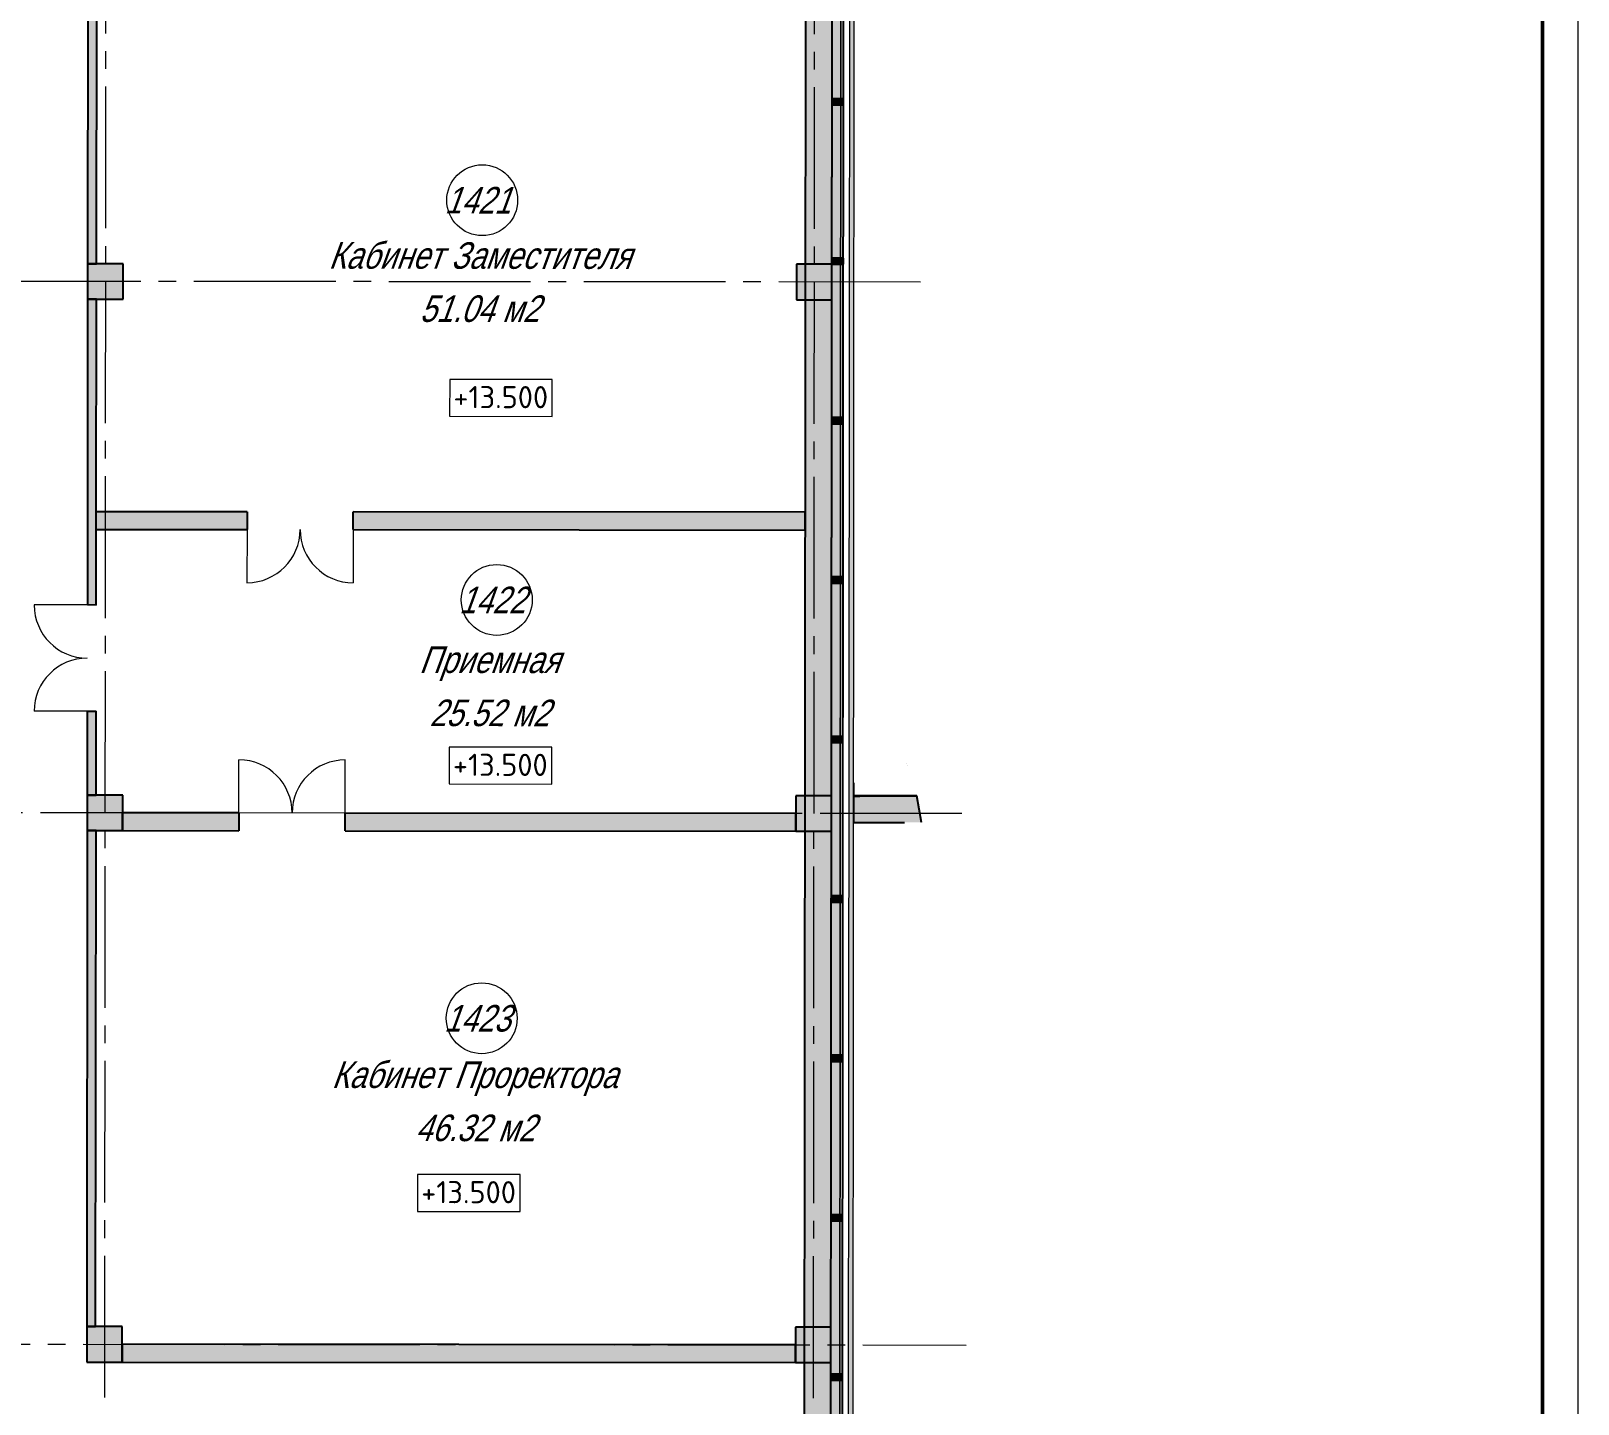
# Model space of a CAD drawing. Header units: millimetres. Extents: x 1949 to 134543, y 1145 to 48705.
# Drawn here: x 125812 to 134543, y 30117 to 37869 of the extents above; entities that cross this region are included whole.
import ezdxf

# ---------------------------------------------------------------- set-up
doc = ezdxf.new("R2010")
doc.units = ezdxf.units.MM
doc.linetypes.add('LTYPE_5', pattern=[1100, 800, -100, 100, -100])
for name, color, linetype, lineweight, true_color in [('STANDARD', 18, 'Continuous', 25, 0x000000), ('Общий01', 18, 'Continuous', 13, 0x000000), ('Общий02', 18, 'Continuous', 18, 0x000000), ('Стена', 18, 'Continuous', 50, 0x000000), ('Стилевая_поверхн.', 18, 'Continuous', 5, 0x000000), ('Текст_1_10', 18, 'Continuous', 25, 0x000000)]:
    doc.layers.add(name, color=color, linetype=linetype, lineweight=lineweight, true_color=true_color)
doc.layers.add('Оси', color=30, linetype='LTYPE_5', lineweight=9)
doc.styles.add('ARIALUNICODEMS', font='ARIALUNI.ttf')
doc.styles.add('ISOCPEUR', font='isocpeur.ttf')

# ---------------------------------------------------------------- blocks, each defined once
blk = doc.blocks.new('*U221')
at = {"lineweight": 0}
blk.add_lwpolyline([(-836, -5), (5, -5), (5, 1184), (-836, 1184)], close=True, dxfattribs=at)
at = {"color": 0, "linetype": 'Continuous', "lineweight": 50}
blk.add_lwpolyline([(-816, 1179), (0, 1179), (0, 0), (-816, 0)], close=True, dxfattribs=at)

msp = doc.modelspace()

# ---------------------------------------------------------------- hatches: boundary and pattern name
at = {"layer": 'STANDARD', "linetype": 'Continuous', "lineweight": 5}
msp.add_hatch(color=252, dxfattribs=at).paths.add_polyline_path([(130454.4, 33401.1), (130838.3, 33400.8), (130811.9, 33550.8), (130454.6, 33551.1)])
at = {"layer": 'Общий01', "linetype": 'Continuous', "lineweight": 5}
for points in [[(130186.3, 42051.3), (130172.7, 24851.3), (130322.7, 24851.2), (130336.3, 42051.2)], [(130336.3, 42051.2), (130322.7, 24851.2), (130372.7, 24851.2), (130386.3, 42051.2)], [(130436.3, 42051.1), (130422.7, 24851.1), (130447.7, 24851.1), (130461.3, 42051.1)], [(126131.8, 36354.5), (126331.8, 36354.4), (126331.9, 36554.4), (126131.9, 36554.5)], [(130131.8, 36351.4), (130331.8, 36351.2), (130331.9, 36551.2), (130131.9, 36551.4)], [(126129.4, 33354.5), (126329.4, 33354.4), (126329.6, 33554.4), (126129.6, 33554.5)], [(130129.4, 33351.4), (130329.4, 33351.2), (130329.6, 33551.2), (130129.6, 33551.4)], [(126127, 30354.5), (126327, 30354.4), (126327.2, 30554.4), (126127.2, 30554.5)], [(130127, 30351.4), (130327, 30351.2), (130327.2, 30551.2), (130127.2, 30551.4)]]:
    msp.add_hatch(color=252, dxfattribs=at).paths.add_polyline_path(points)
at = {"layer": 'Общий02', "linetype": 'Continuous', "lineweight": 5}
for points in [[(130332.7, 37486.2), (130332.6, 37451.2), (130397.6, 37451.2), (130397.7, 37486.2)], [(130332, 36586.2), (130331.9, 36551.2), (130396.9, 36551.2), (130397, 36586.2)], [(130331.2, 35686.2), (130331.2, 35651.2), (130396.2, 35651.2), (130396.2, 35686.2)], [(130330.5, 34786.2), (130330.5, 34751.2), (130395.5, 34751.2), (130395.5, 34786.2)], [(130329.8, 33886.2), (130329.8, 33851.2), (130394.8, 33851.2), (130394.8, 33886.2)], [(130329.1, 32986.2), (130329.1, 32951.2), (130394.1, 32951.2), (130394.1, 32986.2)], [(130328.4, 32086.2), (130328.4, 32051.2), (130393.4, 32051.2), (130393.4, 32086.2)], [(130327.7, 31186.2), (130327.7, 31151.2), (130392.7, 31151.2), (130392.7, 31186.2)], [(130327, 30286.2), (130327, 30251.2), (130392, 30251.2), (130392, 30286.2)]]:
    msp.add_hatch(color=252, dxfattribs=at).paths.add_polyline_path(points)
at = {"layer": 'Стена', "linetype": 'Continuous', "lineweight": 5}
for points in [[(126133.4, 38354.5), (126131.9, 36554.5), (126181.9, 36554.5), (126183.4, 38354.5)], [(126129.4, 33354.5), (126127.2, 30554.5), (126177.2, 30554.5), (126179.4, 33354.5)], [(130127.1, 30451.4), (126327.1, 30454.4), (126327, 30354.4), (130127, 30351.4)]]:
    msp.add_hatch(color=252, dxfattribs=at).paths.add_polyline_path(points)
h = msp.add_hatch(color=252, dxfattribs=at)
h.paths.add_polyline_path([(126131.8, 36354.5), (126130.4, 34628), (126180.4, 34627.9), (126181.8, 36354.5)])
h.paths.add_polyline_path([(126129.6, 33554.5), (126179.6, 33554.5), (126179.9, 34027.9), (126129.9, 34028)])
h = msp.add_hatch(color=252, dxfattribs=at)
h.paths.add_polyline_path([(127631.3, 35053.4), (130180.7, 35051.3), (130180.8, 35151.3), (127631.4, 35153.4)])
h.paths.add_polyline_path([(127031.3, 35053.8), (127031.4, 35153.8), (126180.8, 35154.5), (126180.7, 35054.5)])
h = msp.add_hatch(color=252, dxfattribs=at)
h.paths.add_polyline_path([(127585.8, 33353.4), (130129.4, 33351.4), (130129.5, 33451.4), (127585.9, 33453.4)])
h.paths.add_polyline_path([(126985.8, 33353.9), (126985.9, 33453.9), (126329.5, 33454.4), (126329.4, 33354.4)])

# ---------------------------------------------------------------- linework, layer by layer
at = {"layer": 'Общий01', "color": 252, "linetype": 'LTYPE_5', "lineweight": 5}
for p, q in [((126237.1, 43054.5), (126210.6, 9554.5)), ((130237.1, 43051.3), (130210.6, 9551.3)), ((130831.9, 36450.8), (103011.9, 36472.8)), ((131065.2, 33450.6), (103009.5, 33472.8)), ((103007.1, 30472.8), (131089.5, 30450.6))]:
    msp.add_line(p, q, dxfattribs=at)
at = {"layer": 'Общий01', "color": 252, "linetype": 'Continuous', "lineweight": 25}
for p, q in [((130186.3, 42051.3), (130172.7, 24851.3)), ((130322.7, 24851.2), (130336.3, 42051.2)), ((126131.9, 36554.5), (126131.8, 36354.5)), ((126331.9, 36554.4), (126131.9, 36554.5)), ((126331.8, 36354.4), (126331.9, 36554.4)), ((130131.9, 36551.4), (130131.8, 36351.4)), ((130331.9, 36551.2), (130131.9, 36551.4)), ((130331.8, 36351.2), (130331.9, 36551.2)), ((126131.8, 36354.5), (126331.8, 36354.4)), ((130131.8, 36351.4), (130331.8, 36351.2)), ((126129.6, 33554.5), (126129.4, 33354.5)), ((126329.6, 33554.4), (126129.6, 33554.5)), ((126329.4, 33354.4), (126329.6, 33554.4)), ((130129.6, 33551.4), (130129.4, 33351.4)), ((130329.6, 33551.2), (130129.6, 33551.4)), ((130329.4, 33351.2), (130329.6, 33551.2)), ((126129.4, 33354.5), (126329.4, 33354.4)), ((130129.4, 33351.4), (130329.4, 33351.2)), ((126127.2, 30554.5), (126127, 30354.5)), ((126327.2, 30554.4), (126127.2, 30554.5)), ((126327, 30354.4), (126327.2, 30554.4)), ((130127.2, 30551.4), (130127, 30351.4)), ((130327.2, 30551.2), (130127.2, 30551.4)), ((130327, 30351.2), (130327.2, 30551.2)), ((126127, 30354.5), (126327, 30354.4)), ((130127, 30351.4), (130327, 30351.2))]:
    msp.add_line(p, q, dxfattribs=at)
at = {"layer": 'Общий01', "color": 252, "linetype": 'Continuous', "lineweight": 13}
for p, q in [((130336.3, 42051.2), (130322.7, 24851.2)), ((130372.7, 24851.2), (130386.3, 42051.2)), ((130422.7, 24851.1), (130436.3, 42051.1)), ((130447.7, 24851.1), (130461.3, 42051.1))]:
    msp.add_line(p, q, dxfattribs=at)
at = {"layer": 'Общий02', "color": 252, "linetype": 'Continuous', "lineweight": 13}
for p, q in [((130322.7, 24851.2), (130336.3, 42051.2)), ((130336.3, 42051), (130322.7, 24851.2)), ((130386.3, 42051.2), (130372.7, 24851.2)), ((130387.7, 24851.4), (130401.3, 42051))]:
    msp.add_line(p, q, dxfattribs=at)
at = {"layer": 'Общий02', "color": 252, "linetype": 'Continuous', "lineweight": 25}
for p, q in [((130387.7, 24851.4), (130401.3, 42051)), ((130332.7, 37486.2), (130332.6, 37451.2)), ((130397.7, 37486.2), (130332.7, 37486.2)), ((130397.6, 37451.2), (130397.7, 37486.2)), ((130332.6, 37451.2), (130397.6, 37451.2)), ((130332, 36586.2), (130331.9, 36551.2)), ((130397, 36586.2), (130332, 36586.2)), ((130396.9, 36551.2), (130397, 36586.2)), ((130331.9, 36551.2), (130396.9, 36551.2)), ((130331.2, 35686.2), (130331.2, 35651.2)), ((130396.2, 35686.2), (130331.2, 35686.2)), ((130331.2, 35651.2), (130396.2, 35651.2)), ((130396.2, 35651.2), (130396.2, 35686.2)), ((130330.5, 34786.2), (130330.5, 34751.2)), ((130395.5, 34786.2), (130330.5, 34786.2)), ((130395.5, 34751.2), (130395.5, 34786.2)), ((130330.5, 34751.2), (130395.5, 34751.2)), ((130329.8, 33886.2), (130329.8, 33851.2)), ((130394.8, 33886.2), (130329.8, 33886.2)), ((130394.8, 33851.2), (130394.8, 33886.2)), ((130329.8, 33851.2), (130394.8, 33851.2)), ((130754.9, 33733.7), (130754.9, 33733.7)), ((130760.7, 33722.3), (130760.7, 33722.3)), ((130329.1, 32986.2), (130329.1, 32951.2)), ((130394.1, 32986.2), (130329.1, 32986.2)), ((130329.1, 32951.2), (130394.1, 32951.2)), ((130394.1, 32951.2), (130394.1, 32986.2)), ((130328.4, 32086.2), (130328.4, 32051.2)), ((130393.4, 32086.2), (130328.4, 32086.2)), ((130328.4, 32051.2), (130393.4, 32051.2)), ((130393.4, 32051.2), (130393.4, 32086.2)), ((130327.7, 31186.2), (130327.7, 31151.2)), ((130392.7, 31186.2), (130327.7, 31186.2)), ((130392.7, 31151.2), (130392.7, 31186.2)), ((130327.7, 31151.2), (130392.7, 31151.2)), ((130327, 30286.2), (130327, 30251.2)), ((130392, 30286.2), (130327, 30286.2)), ((130327, 30251.2), (130392, 30251.2)), ((130392, 30251.2), (130392, 30286.2))]:
    msp.add_line(p, q, dxfattribs=at)
at = {"layer": 'Оси', "color": 252, "linetype": 'Continuous', "lineweight": 5}
for p, q in [((128175.3, 35901.6), (128175.1, 35693.3)), ((128754.4, 35901.1), (128175.3, 35901.6)), ((128754.3, 35692.8), (128754.4, 35901.1)), ((128175.1, 35693.3), (128754.3, 35692.8)), ((128172.8, 33825.9), (128172.7, 33617.6)), ((128752, 33825.4), (128172.8, 33825.9)), ((128751.8, 33617.1), (128752, 33825.4)), ((128172.7, 33617.6), (128751.8, 33617.1)), ((127993.7, 31413.5), (127993.6, 31205.1)), ((128572.9, 31413), (127993.7, 31413.5)), ((128572.7, 31204.7), (128572.9, 31413)), ((127993.6, 31205.1), (128572.7, 31204.7))]:
    msp.add_line(p, q, dxfattribs=at)
at = {"layer": 'Стена', "color": 252, "linetype": 'Continuous', "lineweight": 25}
for p, q in [((126133.4, 38354.5), (126131.9, 36554.5)), ((126181.9, 36554.5), (126183.4, 38354.5)), ((126131.9, 36554.5), (126181.9, 36554.5)), ((126131.8, 36354.5), (126130.4, 34628)), ((126181.8, 36354.5), (126131.8, 36354.5)), ((126180.8, 35154.5), (126181.8, 36354.5)), ((126180.7, 35054.5), (126180.8, 35154.5)), ((127031.4, 35153.8), (126180.8, 35154.5)), ((127031.4, 35153.8), (127031.3, 35053.8)), ((127631.3, 35053.4), (127631.4, 35153.4)), ((130180.8, 35151.3), (127631.4, 35153.4)), ((130180.7, 35051.3), (130180.8, 35151.3)), ((126180.4, 34627.9), (126180.7, 35054.5)), ((126180.7, 35054.5), (127031.3, 35053.8)), ((127631.3, 35053.4), (130180.7, 35051.3)), ((126180.4, 34627.9), (126130.4, 34628)), ((126129.9, 34028), (126129.6, 33554.5)), ((126129.9, 34028), (126179.9, 34027.9)), ((126179.6, 33554.5), (126179.9, 34027.9)), ((126129.6, 33554.5), (126179.6, 33554.5)), ((130838.3, 33400.8), (130811.9, 33550.8)), ((130811.9, 33550.8), (130811.9, 33550.8)), ((126329.5, 33454.4), (126329.4, 33354.4)), ((126985.9, 33453.9), (126329.5, 33454.4)), ((126985.9, 33453.9), (126985.8, 33353.9)), ((127585.8, 33353.4), (127585.9, 33453.4)), ((130129.5, 33451.4), (127585.9, 33453.4)), ((130129.4, 33351.4), (130129.5, 33451.4)), ((130838.3, 33400.8), (130838.3, 33400.8)), ((126129.4, 33354.5), (126127.2, 30554.5)), ((126179.4, 33354.5), (126129.4, 33354.5)), ((126177.2, 30554.5), (126179.4, 33354.5)), ((126329.4, 33354.4), (126985.8, 33353.9)), ((127585.8, 33353.4), (130129.4, 33351.4)), ((126127.2, 30554.5), (126177.2, 30554.5)), ((126327.1, 30454.4), (126327, 30354.4)), ((130127.1, 30451.4), (126327.1, 30454.4)), ((130127, 30351.4), (130127.1, 30451.4)), ((126327, 30354.4), (130127, 30351.4))]:
    msp.add_line(p, q, dxfattribs=at)
at = {"layer": 'Стена', "color": 252, "linetype": 'Continuous', "lineweight": 5}
for p, q in [((127031.3, 35053.8), (127031.1, 34753.8)), ((127631.3, 35053.4), (127631.1, 34753.4)), ((126130.4, 34628), (125830.4, 34628.2)), ((126129.9, 34028), (125829.9, 34028.2)), ((126985.9, 33453.9), (126986.1, 33753.9)), ((127585.9, 33453.4), (127586.1, 33753.4))]:
    msp.add_line(p, q, dxfattribs=at)
for centre, start, end in [((127031.3, 35053.8), 269.95473, 359.95473), ((127631.3, 35053.4), 179.95473, 269.95473), ((126130.4, 34628), 179.95473, 269.95473), ((126129.9, 34028), 89.95473, 179.95473), ((126985.9, 33453.9), 359.95473, 89.95473), ((127585.9, 33453.4), 89.95473, 179.95473)]:
    msp.add_arc(centre, 300, start, end, dxfattribs=at)
at = {"layer": 'Стилевая_поверхн.', "color": 252, "linetype": 'Continuous', "lineweight": 25}
for p, q in [((130454.6, 33624.7), (130454.6, 33549.7)), ((130454.6, 33551.1), (130454.4, 33401.1)), ((130811.9, 33550.8), (130454.6, 33551.1)), ((130454.6, 33549.7), (130489.6, 33549.6)), ((130489.6, 33551.1), (130811.9, 33550.8)), ((130489.6, 33549.6), (130489.6, 33551.1)), ((130811.9, 33550.8), (130811.9, 33550.9)), ((130454.4, 33401.1), (130741.2, 33400.9))]:
    msp.add_line(p, q, dxfattribs=at)
at = {"layer": 'Текст_1_10', "color": 252, "linetype": 'Continuous', "lineweight": 5}
for centre in [(128358.8, 36913.1), (128440.9, 34656.6), (128356, 32295.1)]:
    msp.add_circle(centre, 200, dxfattribs=at)

# ---------------------------------------------------------------- block references
at = {"xscale": 40, "yscale": 40, "zscale": 40}
msp.add_blockref('*U221', (134343.5, 1345.1), dxfattribs=at)

# ---------------------------------------------------------------- texts
at = {"layer": 'Общий01', "color": 252, "linetype": 'Continuous', "lineweight": 5, "style": 'ARIALUNICODEMS', "oblique": 20, "width": 0.8}
for s, p in [('Кабинет Заместителя', (127490.7, 36526.6)), ('51.04 м2', (128004.4, 36226.2)), ('Приемная', (128001.9, 34244.4)), ('25.52 м2', (128060.7, 33944.3)), ('Кабинет Проректора', (127508.4, 31901.9)), ('46.32 м2', (127980.1, 31601.5))]:
    msp.add_text(s, height=150, rotation=359.95473, dxfattribs=at).set_placement(p)
at = {"layer": 'Оси', "color": 252, "linetype": 'Continuous', "lineweight": 5, "style": 'ISOCPEUR'}
for p in [(128196, 35739.1), (128193.5, 33663.4), (128014.4, 31251)]:
    msp.add_text('+13.500', height=125, rotation=359.95473, dxfattribs=at).set_placement(p)
at = {"layer": 'Текст_1_10', "color": 252, "linetype": 'Continuous', "lineweight": 5, "style": 'ARIALUNICODEMS', "oblique": 20, "width": 0.8}
for s, p in [('1421', (128145.7, 36838.2)), ('1422', (128227.9, 34581.8)), ('1423', (128143, 32220.2))]:
    msp.add_text(s, height=150, rotation=359.95473, dxfattribs=at).set_placement(p)

doc.saveas('drawing.dxf')
